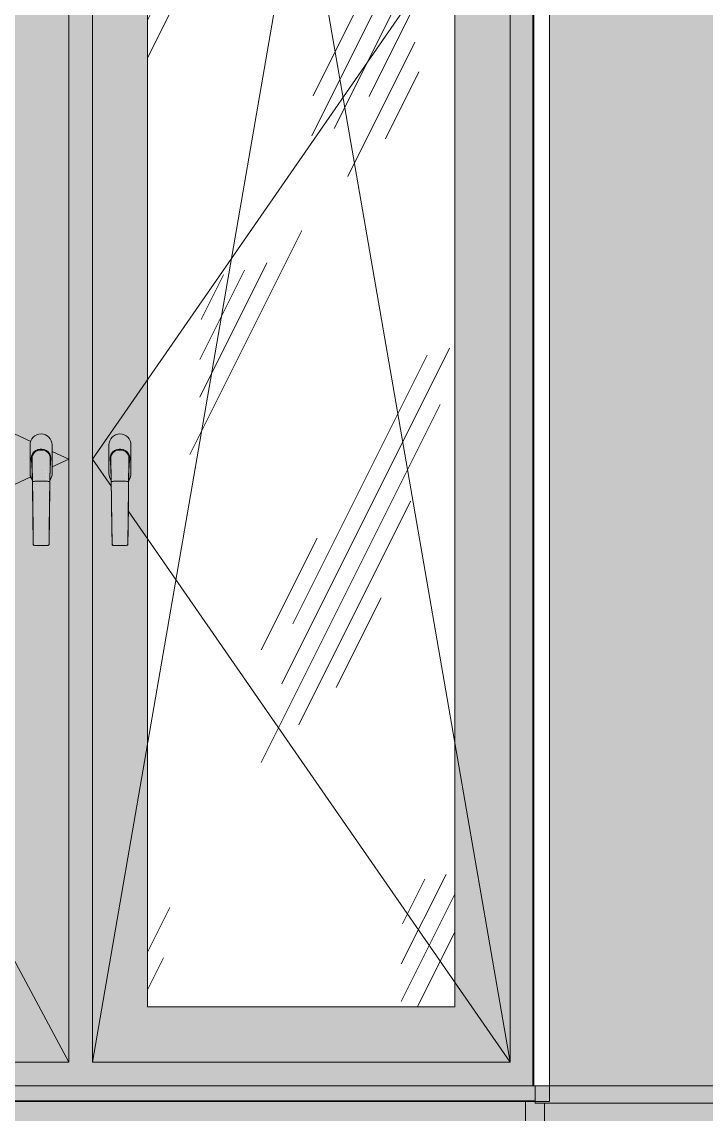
# Model space of a CAD drawing. Header units: millimetres. Extents: x 88814 to 144585, y -2434 to 12280.
# Drawn here: x 129291 to 130160, y 8884 to 10270 of the extents above; entities that cross this region are included whole.
import ezdxf

# ---------------------------------------------------------------- set-up
doc = ezdxf.new("R2010")
doc.units = ezdxf.units.MM
for name, color, linetype, lineweight in [('A-GLAZ', 7, 'Continuous', 9), ('A-WALL-PATT', 7, 'Continuous', 9), ('I-WALL', 7, 'Continuous', 9), ('Знаки', 7, 'Continuous', 9)]:
    doc.layers.add(name, color=color, linetype=linetype, lineweight=lineweight)

# ---------------------------------------------------------------- blocks, each defined once
blk = doc.blocks.new('120_Окно_СКБ_2Ст_Фрамуга сверху - 120_Окно_СКБ_2Ст_2300х2500_h_ ДОО-19727959-Развертка 3_25-3')
at = {"layer": 'A-GLAZ'}
h = blk.add_hatch(color=256, dxfattribs=at)
h.paths.add_polyline_path([(-96975.8, 8900), (-94801, 8900), (-94801, 8900.8), (-97046.5, 8900.8), (-97046.5, 8900), (-97010, 8900)])
h.paths.add_polyline_path([(-95624.1, 8920), (-94801, 8920), (-94801, 11400), (-97059, 11400), (-97059, 9220), (-97058.3, 9220), (-97058.5, 9204), (-97059, 9204), (-97059, 9200), (-97046.5, 9200), (-97046.5, 8920), (-95625.7, 8920)])
h.paths.add_polyline_path([(-95608.3, 8950), (-97030, 8950), (-97030, 10480), (-95390, 10480), (-95390, 8950), (-95607.4, 8950)])
h.paths.add_polyline_path([(-94850, 8950), (-95360, 8950), (-95360, 10480), (-94830, 10480), (-94830, 8950)])
h.paths.add_polyline_path([(-95460, 10530), (-97010, 10530), (-97010, 11330), (-94850, 11330), (-94850, 10530), (-95390, 10530)])
h = blk.add_hatch(color=256, dxfattribs=at)
h.paths.add_polyline_path([(-95846.8, 8950), (-95390, 8950), (-95390, 10480), (-97030, 10480), (-97030, 8950), (-95887.1, 8950)])
h.paths.add_polyline_path([(-95921.7, 9020), (-96960, 9020), (-96960, 10410), (-95460, 10410), (-95460, 9020), (-95772, 9020)])
h.paths.add_polyline_path([(-95421.4, 9605.5), (-95433.6, 9605.7), (-95434.9, 9606.3), (-95435, 9606.6), (-95436.2, 9688.8), (-95437.1, 9690), (-95438.5, 9693.4), (-95439, 9697), (-95439, 9733), (-95438.5, 9736.6), (-95437.1, 9740), (-95434.9, 9742.9), (-95432, 9745.1), (-95428.2, 9746.6), (-95425, 9747), (-95421.4, 9746.5), (-95418, 9745.1), (-95415.1, 9742.9), (-95412.9, 9740), (-95411.5, 9736.6), (-95411, 9733), (-95411, 9697), (-95411.5, 9693.4), (-95412.9, 9690), (-95413.9, 9688.6), (-95414.3, 9665.4), (-95415.1, 9606.3), (-95416.1, 9605.7), (-95418, 9605.5)])
h = blk.add_hatch(color=256, dxfattribs=at)
h.paths.add_polyline_path([(-94850, 8950), (-94830, 8950), (-94830, 10480), (-95360, 10480), (-95360, 8950), (-94873.8, 8950)])
h.paths.add_polyline_path([(-95290, 9020), (-95290, 10410), (-94900, 10410), (-94900, 9020), (-95173.2, 9020)])
h.paths.add_polyline_path([(-95318, 9605.5), (-95333.6, 9605.7), (-95334.9, 9606.3), (-95335, 9606.6), (-95336.2, 9688.8), (-95337.1, 9690), (-95338.5, 9693.4), (-95339, 9697), (-95339, 9733), (-95338.5, 9736.6), (-95337.1, 9740), (-95334.9, 9742.9), (-95332, 9745.1), (-95328.6, 9746.5), (-95325, 9747), (-95321.4, 9746.5), (-95318, 9745.1), (-95315.1, 9742.9), (-95312.9, 9740), (-95311.5, 9736.6), (-95311, 9733), (-95311, 9697), (-95311.5, 9693.4), (-95312.9, 9690), (-95313.9, 9688.6), (-95314.3, 9665.4), (-95315.1, 9606.3), (-95316.1, 9605.7), (-95317.2, 9605.5)])
h = blk.add_hatch(dxfattribs=at)
h.set_pattern_fill('FP_14', color=256, style=0, pattern_type=2)
h.set_pattern_definition([(63.435, (63.5, 31.75), (-255.5833, 766.7475), [317.5, -190.5, 317.5, -190.5, -403.903]), (63.435, (63.5, 31.75), (-255.5833, 766.7475), [-1016, 127, -276.903]), (63.435, (47.6, 47.6), (-255.5833, 766.7475), [254, -317.5, 190.5, -190.5, -467.403]), (63.435, (47.6, 47.6), (-255.5833, 766.7475), [-952.5, 222.25, -245.153]), (63.435, (47.6, 95.25), (-255.5833, 766.7475), [190.5, -381, 127, -190.5, -530.903]), (63.435, (47.6, 95.25), (-255.5833, 766.7475), [-889, 285.75, -245.153]), (63.435, (95.25, 47.6), (-255.5833, 766.7475), [190.5, -381, 158.75, -6404.653]), (63.435, (142.9, 95.25), (-255.5833, 766.7475), [95.25, -476.25, 63.5, -6499.903]), (63.435, (63.5, 174.6), (-255.5833, 766.7475), [63.5, -476.25, 63.5, -254, -562.653]), (63.435, (63.5, 174.6), (-255.5833, 766.7475), [-857.25, 158.75, -403.903]), (63.435, (349.25, 127), (-255.5833, 766.7475), [317.5, -476.25, 381, -251.503]), (63.435, (349.25, 79.4), (-255.5833, 766.7475), [444.5, -317.5, 476.25, -188.003]), (63.435, (381, 95.25), (-255.5833, 766.7475), [508, -254, 381, -276.903]), (63.435, (428.6, 142.9), (-255.5833, 766.7475), [317.5, -444.5, 254, -403.903]), (63.435, (381, 238.1), (-255.5833, 766.7475), [158.75, -635, 190.5, -435.653]), (63.435, (476.25, 190.5), (-255.5833, 766.7475), [127, -635, 127, -530.903])])
h.paths.add_polyline_path([(-95173.2, 9020), (-94900, 9020), (-94900, 10410), (-95290, 10410), (-95290, 9020)])
h = blk.add_hatch(color=256, dxfattribs=at)
h.paths.add_polyline_path([(-95437.1, 9715.3), (-95436.9, 9716.9), (-95437, 9715.4)])
h.paths.add_polyline_path([(-95436.1, 9688.6), (-95436.9, 9713.8), (-95437.1, 9718.7), (-95436.9, 9719), (-95436.6, 9719.4), (-95436.2, 9721.1), (-95435.3, 9722.6), (-95433.5, 9724.6), (-95433.4, 9724.2), (-95432.8, 9725), (-95432.7, 9725.2), (-95430.8, 9726.4), (-95428, 9727.2), (-95424, 9727.5), (-95420.3, 9726.8), (-95417.4, 9725.3), (-95415.2, 9723.2), (-95413.6, 9720.7), (-95413, 9718.8), (-95413.1, 9718.5), (-95412.7, 9717), (-95412.9, 9714.7), (-95413.5, 9703.4), (-95413.9, 9688.6), (-95412.9, 9690), (-95411.4, 9693.6), (-95411, 9698.4), (-95411, 9733), (-95411.5, 9736.6), (-95412.9, 9740), (-95415.1, 9742.9), (-95418, 9745.1), (-95421.4, 9746.5), (-95425, 9747), (-95428.6, 9746.5), (-95432, 9745.1), (-95434.9, 9742.9), (-95437.1, 9740), (-95438.5, 9736.6), (-95439, 9733), (-95439, 9697), (-95438.5, 9693.4), (-95437.1, 9690), (-95436.2, 9688.8)])
h = blk.add_hatch(color=256, dxfattribs=at)
h.paths.add_polyline_path([(-95337.1, 9715.3), (-95336.9, 9716.9), (-95337, 9715.4)])
h.paths.add_polyline_path([(-95336.1, 9688.6), (-95337, 9714.7), (-95337.1, 9718.7), (-95336.9, 9719), (-95336.6, 9719.4), (-95336.2, 9721.1), (-95335.5, 9722.3), (-95333.5, 9724.6), (-95333.4, 9724.2), (-95332.8, 9725), (-95332.7, 9725.2), (-95330.8, 9726.4), (-95328, 9727.2), (-95324, 9727.5), (-95320.3, 9726.8), (-95317.4, 9725.3), (-95315.2, 9723.2), (-95313.6, 9720.7), (-95313, 9718.8), (-95313.1, 9718.5), (-95312.7, 9717), (-95312.9, 9714.7), (-95313.5, 9703.4), (-95313.9, 9688.6), (-95312.9, 9690), (-95311.4, 9693.6), (-95311, 9698.4), (-95311, 9733), (-95311.5, 9736.6), (-95312.9, 9740), (-95315.1, 9742.9), (-95318, 9745.1), (-95321.8, 9746.6), (-95325, 9747), (-95328.6, 9746.5), (-95332, 9745.1), (-95334.9, 9742.9), (-95337.1, 9740), (-95338.5, 9736.6), (-95339, 9733), (-95339, 9697), (-95338.5, 9693.4), (-95337.1, 9690), (-95336.2, 9688.8)])
for points in [[(-95436, 9686.2), (-95435.5, 9686.6), (-95433, 9686.9), (-95432, 9686.9), (-95429.8, 9710.9), (-95429, 9717.1), (-95427.5, 9724.1), (-95426.6, 9727.4), (-95430, 9726.7), (-95432.1, 9725.7), (-95432.7, 9724.9), (-95432.8, 9724.7), (-95433.4, 9724.2), (-95433.7, 9724.4), (-95434.8, 9723.3), (-95436.4, 9720.7), (-95436.5, 9720.4), (-95436.6, 9719.3), (-95437.1, 9718.6), (-95437, 9714.9), (-95436.7, 9710.2), (-95436, 9686.2)], [(-95432, 9686.9), (-95418, 9686.9), (-95420.1, 9710.6), (-95421.3, 9718.8), (-95422.5, 9724.2), (-95424, 9727.5), (-95426.1, 9727.2), (-95427.2, 9725.1), (-95428, 9722.1), (-95429, 9717.1), (-95430.5, 9704.3), (-95431.9, 9687.8)], [(-95336, 9686.2), (-95335.5, 9686.6), (-95333, 9686.9), (-95332, 9686.9), (-95329.8, 9710.9), (-95329, 9717.1), (-95327.5, 9724.1), (-95326.6, 9727.4), (-95330, 9726.7), (-95332.2, 9725.6), (-95332.7, 9724.9), (-95332.8, 9724.7), (-95333.4, 9724.2), (-95333.7, 9724.4), (-95334.8, 9723.3), (-95336.4, 9720.7), (-95336.5, 9720.4), (-95336.6, 9719.3), (-95337.1, 9718.6), (-95337, 9714.7), (-95336.7, 9710.2), (-95336, 9686.2)], [(-95324, 9686.9), (-95318, 9686.9), (-95320.1, 9710.6), (-95321.3, 9718.8), (-95322.5, 9724.1), (-95324, 9727.5), (-95326.1, 9727.2), (-95327.1, 9725.2), (-95328, 9722.1), (-95329, 9717.1), (-95330.5, 9704.3), (-95332, 9686.9), (-95324.1, 9686.9)], [(-95432, 9605.5), (-95432, 9686.9), (-95435.5, 9686.6), (-95436, 9686.1), (-95434.9, 9606.3), (-95434.1, 9605.8), (-95432.8, 9605.5)], [(-95432, 9605.5), (-95418, 9605.5), (-95418, 9686.9), (-95432, 9686.9), (-95432, 9605.5)], [(-95418, 9605.5), (-95415.9, 9605.8), (-95415.1, 9606.3), (-95415, 9606.6), (-95414.1, 9686.4), (-95415.7, 9686.8), (-95418, 9686.9), (-95418, 9609.1)], [(-95414, 9685.4), (-95414, 9685.5), (-95414, 9685.5)], [(-95332, 9605.5), (-95332, 9686.9), (-95335.5, 9686.6), (-95336, 9686.1), (-95334.9, 9606.3), (-95334.1, 9605.8), (-95332.8, 9605.5)], [(-95325, 9605.5), (-95318, 9605.5), (-95318, 9686.9), (-95332, 9686.9), (-95332, 9605.5), (-95328.6, 9605.5)], [(-95318, 9605.5), (-95315.9, 9605.8), (-95315.1, 9606.3), (-95315, 9606.6), (-95314.1, 9686.4), (-95315.7, 9686.8), (-95318, 9686.9), (-95318, 9609.1)], [(-95314, 9685.4), (-95314, 9685.5), (-95314, 9685.5)]]:
    blk.add_hatch(color=256, dxfattribs=at).paths.add_polyline_path(points)
h = blk.add_hatch(color=256, dxfattribs=at)
h.paths.add_polyline_path([(-95414, 9686.2), (-95413.1, 9712.5), (-95412.9, 9718), (-95413.1, 9718.5), (-95412.9, 9719), (-95414.7, 9722.6), (-95416.5, 9724.6), (-95419.2, 9726.4), (-95422, 9727.2), (-95424, 9727.5), (-95422.7, 9724.7), (-95422.5, 9724.1), (-95421, 9717.1), (-95419.5, 9704.8), (-95417.7, 9686.9), (-95414.5, 9686.6), (-95414.1, 9686.3)])
h.paths.add_polyline_path([(-95413.6, 9719.7), (-95414, 9720.7), (-95413.7, 9719.9)])
h = blk.add_hatch(color=256, dxfattribs=at)
h.paths.add_polyline_path([(-95314, 9686.2), (-95313.1, 9712.5), (-95312.9, 9718), (-95313.1, 9718.5), (-95312.9, 9719), (-95314.7, 9722.6), (-95316.5, 9724.6), (-95319.2, 9726.4), (-95322, 9727.2), (-95323.9, 9727.4), (-95322.7, 9724.7), (-95322.5, 9724.1), (-95321, 9717.1), (-95319.5, 9704.8), (-95317.7, 9686.9), (-95314.5, 9686.6), (-95314.1, 9686.3)])
h.paths.add_polyline_path([(-95313.6, 9719.7), (-95314, 9720.7), (-95313.7, 9719.9)])
for p, q in [((-94780, 11400), (-94780, 8900)), ((-97030, 10480), (-95438.2, 9737.5)), ((-95390, 8950), (-96210, 10480)), ((-95390, 10480), (-95390, 8950)), ((-95360, 8950), (-95360, 10480)), ((-95360, 8950), (-95095, 10480)), ((-94830, 10480), (-95360, 9715)), ((-94830, 8950), (-95095, 10480)), ((-94830, 10480), (-94830, 8950)), ((-95290, 10410), (-95290, 9020)), ((-94900, 9020), (-94900, 10410)), ((-95439, 9733), (-95439, 9697)), ((-95439, 9733), (-95439, 9697)), ((-95411, 9697), (-95411, 9733)), ((-95411, 9697), (-95411, 9733)), ((-95339, 9733), (-95339, 9697)), ((-95339, 9733), (-95339, 9697)), ((-95311, 9697), (-95311, 9733)), ((-95311, 9697), (-95311, 9733)), ((-95437.5, 9714), (-95437.5, 9716)), ((-95435, 9606.6), (-95436.5, 9715.8)), ((-95426.1, 9727.5), (-95423.9, 9727.5)), ((-95426, 9727.5), (-95424, 9727.5)), ((-95424, 9726.5), (-95426, 9726.5)), ((-95413.5, 9716), (-95415, 9606.6)), ((-95412.5, 9716), (-95412.5, 9714)), ((-95411, 9724.8), (-95390, 9715)), ((-95337.5, 9714), (-95337.5, 9716)), ((-95335, 9606.6), (-95336.5, 9715.8)), ((-95326.1, 9727.5), (-95323.9, 9727.5)), ((-95326, 9727.5), (-95324, 9727.5)), ((-95324, 9726.5), (-95326, 9726.5)), ((-95313.5, 9716), (-95315, 9606.6)), ((-95312.5, 9716), (-95312.5, 9714)), ((-95390, 9715), (-95411, 9705.2)), ((-95360, 9715), (-95335.9, 9680.3)), ((-95438.2, 9692.5), (-97030, 8950)), ((-95436, 9686.2), (-95436, 9685.5)), ((-95436, 9685.5), (-95436, 9686.2)), ((-95436, 9685.5), (-95436, 9685.5)), ((-95434, 9686.8), (-95433, 9686.9)), ((-95433, 9686.9), (-95432, 9686.9)), ((-95418, 9686.9), (-95432, 9686.9)), ((-95432, 9686.9), (-95418, 9686.9)), ((-95418, 9686.9), (-95417, 9686.9)), ((-95417, 9686.9), (-95416, 9686.8)), ((-95414, 9685.5), (-95414, 9686.2)), ((-95414, 9686.2), (-95414, 9685.5)), ((-95336, 9686.2), (-95336, 9685.5)), ((-95336, 9685.5), (-95336, 9686.2)), ((-95336, 9685.5), (-95336, 9685.5)), ((-95334, 9686.8), (-95333, 9686.9)), ((-95333, 9686.9), (-95332, 9686.9)), ((-95318, 9686.9), (-95332, 9686.9)), ((-95332, 9686.9), (-95318, 9686.9)), ((-95318, 9686.9), (-95317, 9686.9)), ((-95317, 9686.9), (-95316, 9686.8)), ((-95314, 9685.5), (-95314, 9686.2)), ((-95314, 9686.2), (-95314, 9685.5)), ((-95314.4, 9649.3), (-94830, 8950)), ((-95418, 9605.5), (-95432, 9605.5)), ((-95418, 9605.5), (-95432, 9605.5)), ((-95318, 9605.5), (-95332, 9605.5)), ((-95318, 9605.5), (-95332, 9605.5)), ((-95290, 9020), (-94900, 9020)), ((-95390, 8950), (-97030, 8950)), ((-94830, 8950), (-95360, 8950)), ((-94780, 8900), (-97080, 8900))]:
    blk.add_line(p, q, dxfattribs=at)
at = {"layer": 'A-GLAZ', "flags": 128}
for points in [[(-95437.5, 9716), (-95437.1, 9719), (-95436, 9721.7), (-95434.1, 9724.1), (-95431.7, 9726), (-95429, 9727.1), (-95426, 9727.5)], [(-95424, 9727.5), (-95421, 9727.1), (-95418.3, 9726), (-95415.9, 9724.1), (-95414, 9721.7), (-95412.9, 9719), (-95412.5, 9716)], [(-95337.5, 9716), (-95337.1, 9719), (-95336, 9721.7), (-95334.1, 9724.1), (-95331.7, 9726), (-95329, 9727.1), (-95326, 9727.5)], [(-95324, 9727.5), (-95321, 9727.1), (-95318.3, 9726), (-95315.9, 9724.1), (-95314, 9721.7), (-95312.9, 9719), (-95312.5, 9716)], [(-95436.8, 9710.2), (-95437.1, 9711), (-95437.5, 9714)], [(-95437.1, 9711.2), (-95437, 9710.8), (-95436.9, 9709), (-95436.6, 9704.9), (-95436.5, 9701.8), (-95436.4, 9698.3), (-95436.2, 9694.6), (-95436.1, 9688.2), (-95436, 9685.5)], [(-95412.9, 9711.2), (-95413, 9710.8), (-95413.1, 9709), (-95413.4, 9704.9), (-95413.5, 9701.8), (-95413.6, 9698.3), (-95413.8, 9694.6), (-95413.9, 9688.2), (-95414, 9685.5)], [(-95412.5, 9714), (-95412.9, 9711), (-95413.2, 9710.2)], [(-95336.8, 9710.2), (-95337.1, 9711), (-95337.5, 9714)], [(-95337.1, 9711.2), (-95337, 9710.8), (-95336.9, 9709), (-95336.6, 9704.9), (-95336.5, 9701.8), (-95336.4, 9698.3), (-95336.2, 9694.6), (-95336.1, 9688.2), (-95336, 9685.5)], [(-95312.9, 9711.2), (-95313, 9710.8), (-95313.1, 9709), (-95313.4, 9704.9), (-95313.5, 9701.8), (-95313.6, 9698.3), (-95313.8, 9694.6), (-95313.9, 9688.2), (-95314, 9685.5)], [(-95312.5, 9714), (-95312.9, 9711), (-95313.2, 9710.2)], [(-95432, 9686.9), (-95433, 9686.9), (-95434, 9686.8), (-95434.8, 9686.7), (-95435.5, 9686.6), (-95435.9, 9686.4), (-95436, 9686.2)], [(-95436, 9686.2), (-95435.9, 9686.4), (-95435.5, 9686.6)], [(-95436, 9685.5), (-95435.7, 9663.7), (-95435.7, 9657.5)], [(-95435.5, 9686.6), (-95434.8, 9686.7), (-95434, 9686.8)], [(-95414, 9686.2), (-95414.1, 9686.4), (-95414.5, 9686.6), (-95415.2, 9686.7), (-95416, 9686.8), (-95417, 9686.9), (-95418, 9686.9)], [(-95416, 9686.8), (-95415.2, 9686.7), (-95414.5, 9686.6)], [(-95414.5, 9686.6), (-95414.1, 9686.4), (-95414, 9686.2)], [(-95414, 9685.5), (-95414.3, 9663.7), (-95414.3, 9657.5)], [(-95332, 9686.9), (-95333, 9686.9), (-95334, 9686.8), (-95334.8, 9686.7), (-95335.5, 9686.6), (-95335.9, 9686.4), (-95336, 9686.2)], [(-95336, 9686.2), (-95335.9, 9686.4), (-95335.5, 9686.6)], [(-95336, 9685.5), (-95335.7, 9663.7), (-95335.7, 9657.5)], [(-95335.5, 9686.6), (-95334.8, 9686.7), (-95334, 9686.8)], [(-95314, 9686.2), (-95314.1, 9686.4), (-95314.5, 9686.6), (-95315.2, 9686.7), (-95316, 9686.8), (-95317, 9686.9), (-95318, 9686.9)], [(-95316, 9686.8), (-95315.2, 9686.7), (-95314.5, 9686.6)], [(-95314.5, 9686.6), (-95314.1, 9686.4), (-95314, 9686.2)], [(-95314, 9685.5), (-95314.3, 9663.7), (-95314.3, 9657.5)], [(-95435, 9606.6), (-95435.3, 9626.5), (-95435.7, 9657.2), (-95435.7, 9657.5)], [(-95415, 9606.6), (-95414.7, 9626.5), (-95414.3, 9657.2), (-95414.3, 9657.5)], [(-95335, 9606.6), (-95335.3, 9626.5), (-95335.7, 9657.2), (-95335.7, 9657.5)], [(-95315, 9606.6), (-95314.7, 9626.5), (-95314.3, 9657.2), (-95314.3, 9657.5)], [(-95432, 9605.5), (-95432.8, 9605.5), (-95433.5, 9605.6), (-95434.1, 9605.8), (-95434.6, 9606), (-95434.9, 9606.3), (-95435, 9606.6)], [(-95415, 9606.6), (-95415.1, 9606.3), (-95415.4, 9606), (-95415.9, 9605.8), (-95416.5, 9605.6), (-95417.2, 9605.5), (-95418, 9605.5)], [(-95332, 9605.5), (-95332.8, 9605.5), (-95333.5, 9605.6), (-95334.1, 9605.8), (-95334.6, 9606), (-95334.9, 9606.3), (-95335, 9606.6)], [(-95315, 9606.6), (-95315.1, 9606.3), (-95315.4, 9606), (-95315.9, 9605.8), (-95316.5, 9605.6), (-95317.2, 9605.5), (-95318, 9605.5)]]:
    blk.add_lwpolyline(points, dxfattribs=at)
at = {"layer": 'A-GLAZ'}
for centre, radius, start, end in [((-95425, 9733), 14, 0, 180), ((-95425, 9733), 14, 0, 180), ((-95325, 9733), 14, 0, 180), ((-95325, 9733), 14, 0, 180), ((-95426, 9716), 11.5, 90.2744, 204.8614), ((-95426, 9716), 10.5, 90.2744, 181.3109), ((-95424, 9716), 10.5, 0.0023, 89.7256), ((-95424, 9716), 11.5, 335.1322, 89.7256), ((-95326, 9716), 11.5, 90.2744, 204.8614), ((-95326, 9716), 10.5, 90.2744, 181.3109), ((-95324, 9716), 10.5, 0.0023, 89.7256), ((-95324, 9716), 11.5, 335.1322, 89.7256), ((-95425, 9697), 14, 180, 217.3919), ((-95425, 9697), 14, 180, 217.174), ((-95425, 9697), 14, 322.6053, 0), ((-95425, 9697), 14, 322.826, 0), ((-95325, 9697), 14, 180, 217.3919), ((-95325, 9697), 14, 180, 217.174), ((-95325, 9697), 14, 322.6053, 0), ((-95325, 9697), 14, 322.826, 0)]:
    blk.add_arc(centre, radius, start, end, dxfattribs=at)
for centre, start_param, end_param in [((-95432, 9606.6), 3.142903, 4.711079), ((-95418, 9606.6), 4.713699, 6.278048), ((-95332, 9606.6), 3.142903, 4.711079), ((-95318, 9606.6), 4.713699, 6.278048)]:
    blk.add_ellipse(centre, major_axis=(3, 0), ratio=0.374607, start_param=start_param, end_param=end_param, dxfattribs=at)
blk = doc.blocks.new('Зашивка радиатора_ с перфорацией М7_1 - Зашивка радиатора_ с перфорацией М7_1-31137119-Развертка 3_25-3')
at = {"layer": 'Знаки'}
blk.add_hatch(color=256, dxfattribs=at).paths.add_polyline_path([(-95921.7, 8900.8), (-94798.3, 8900.8), (-94798.3, 8920), (-97058.3, 8920), (-97058.3, 8900.8), (-95996.5, 8900.8)])
for p, q in [((-97058.3, 8920), (-94798.3, 8920)), ((-94798.3, 8920), (-94798.3, 8900.8)), ((-94798.3, 8900.8), (-97058.3, 8900.8))]:
    blk.add_line(p, q, dxfattribs=at)
blk = doc.blocks.new('Зашивка без перфорации М3_2_1 - М3_2_2-31135864-Развертка 3_25-3')
at = {"layer": 'Знаки'}
blk.add_hatch(color=256, dxfattribs=at).paths.add_polyline_path([(-94424.7, 8897.9), (-93612.7, 8897.9), (-93612.7, 8900), (-93607.8, 8900), (-93607.8, 8920), (-94798.1, 8920), (-94798.1, 8897.9), (-94530, 8897.9)])
for p, q in [((-94798.1, 8920), (-93607.8, 8920)), ((-94798.1, 8897.9), (-94798.1, 8920)), ((-93612.7, 8897.9), (-94798.1, 8897.9))]:
    blk.add_line(p, q, dxfattribs=at)
blk = doc.blocks.new('Зашивка_ опоясывающая панель - Зашивка_ опоясывающая панель Т2_1-V33-Развертка 3_25-3')
at = {"layer": 'Знаки'}
for points in [[(-94798.1, 8850), (-94798.1, 8870), (-94786.3, 8870), (-94786.3, 8897.9), (-94798.1, 8897.9), (-94798.1, 8900), (-94810.3, 8900), (-94810.3, 8870), (-94798.3, 8870), (-94798.3, 8850)], [(-94786.3, 8400), (-94786.3, 8500), (-94798.1, 8500), (-94798.3, 8500), (-94810.3, 8500), (-94810.3, 8400)]]:
    blk.add_hatch(color=256, dxfattribs=at).paths.add_polyline_path(points)
for p, q in [((-94810.3, 8870), (-94810.3, 8900)), ((-94798.1, 8900), (-94810.3, 8900)), ((-94786.3, 8897.9), (-94786.3, 8870)), ((-94810.3, 8400), (-94810.3, 8500)), ((-94786.3, 8500), (-94786.3, 8400))]:
    blk.add_line(p, q, dxfattribs=at)

msp = doc.modelspace()

# ---------------------------------------------------------------- hatches: boundary and pattern name
at = {"layer": 'A-WALL-PATT'}
h = msp.add_hatch(color=256, dxfattribs=at)
h.paths.add_polyline_path([(129930.6, 8400), (129930.6, 8500), (127694.4, 8500), (127694.4, 8400), (129867.2, 8400)])
h.paths.add_polyline_path([(124666.9, 8400), (124778.9, 8400), (124778.9, 8500), (123934.7, 8500), (123934.7, 8400), (124664.5, 8400)])
h.paths.add_polyline_path([(131813.2, 8400), (132009.1, 8400), (132009.1, 8900), (131152.3, 8900), (131152.3, 8870), (132007.9, 8870), (132007.9, 8500), (131152.3, 8500), (131152.3, 8400), (131663.5, 8400)])
h.paths.add_polyline_path([(129954.6, 8400), (131128.3, 8400), (131128.3, 8500), (129954.6, 8500), (129954.6, 8487.6)])
h.paths.add_polyline_path([(123171.9, 8400), (123910.7, 8400), (123910.7, 8500), (123174.2, 8500), (123174.2, 8870), (123910.7, 8870), (123910.7, 8897.9), (123174.2, 8897.9), (123174.2, 8920), (123910.9, 8920), (123910.9, 11400), (124810.9, 11400), (124810.9, 8920), (125710.9, 8920), (125710.9, 11400), (126610.9, 11400), (126610.9, 9220), (127660.9, 9220), (127660.9, 11400), (129960.9, 11400), (129960.9, 8920), (131110.9, 8920), (131110.9, 11400), (132010.9, 11400), (132010.9, 9200), (132033.1, 9200), (132033.1, 9190), (132689.7, 9190), (132689.7, 8500), (132033.1, 8500), (132033.1, 8400), (132674.9, 8400), (132674.9, 8450), (132689.9, 8450), (132689.7, 9204), (132029.7, 9204), (132029.7, 9220), (132689.9, 9220), (132689.9, 9900), (132430.4, 9900), (132430.4, 9940), (132689.9, 9940), (132689.9, 12100), (123171.9, 12100), (123171.9, 8400.7)])
h.paths.add_polyline_path([(126604.4, 8400), (127670.4, 8400), (127670.4, 8500), (126604.4, 8500)])
h.paths.add_polyline_path([(126580.4, 8400), (126580.4, 8500), (125742.9, 8500), (125742.9, 8400), (126573.8, 8400)])
h.paths.add_polyline_path([(124802.9, 8400), (125718.9, 8400), (125718.9, 8500), (124802.9, 8500)])
h.paths.add_polyline_path([(129712.6, 8555), (129717.8, 8555.7), (129722.6, 8557.7), (129726.8, 8560.9), (129730.1, 8565.3), (129732, 8570), (129732.6, 8575), (129731.9, 8580.2), (129729.9, 8585), (129726.8, 8589.1), (129722.3, 8592.5), (129717.5, 8594.4), (129712.6, 8595), (129707.5, 8594.3), (129702.6, 8592.3), (129698.5, 8589.1), (129695.3, 8585), (129693.3, 8580.2), (129692.6, 8575), (129693.3, 8569.8), (129695.3, 8565), (129698.5, 8560.9), (129702.6, 8557.7), (129707.5, 8555.7)])
h.paths.add_polyline_path([(127912.6, 8555), (127917.8, 8555.7), (127922.6, 8557.7), (127926.8, 8560.9), (127930.1, 8565.3), (127932, 8570), (127932.6, 8575), (127931.9, 8580.2), (127929.9, 8585), (127926.8, 8589.1), (127922.3, 8592.5), (127917.6, 8594.3), (127912.6, 8595), (127907.5, 8594.3), (127902.6, 8592.3), (127898.5, 8589.1), (127895.3, 8585), (127893.3, 8580.2), (127892.6, 8575), (127893.3, 8569.8), (127895.3, 8565), (127898.5, 8560.9), (127902.6, 8557.7), (127907.5, 8555.7)])
h.paths.add_polyline_path([(131878.9, 8565), (131881.5, 8565.3), (131883.9, 8566.3), (131886, 8567.9), (131887.6, 8570), (131888.6, 8572.4), (131888.9, 8575), (131888.6, 8577.6), (131887.6, 8580), (131886, 8582.1), (131883.9, 8583.7), (131881.5, 8584.7), (131878.9, 8585), (131876.4, 8584.7), (131874.8, 8584), (131874.8, 8566), (131876.4, 8565.3)])
h.paths.add_polyline_path([(125861.9, 8565), (125864.5, 8565.3), (125866.9, 8566.3), (125869, 8567.9), (125870.6, 8570), (125871.6, 8572.4), (125871.9, 8575), (125871.6, 8577.6), (125870.6, 8580), (125869, 8582.1), (125866.9, 8583.7), (125864.5, 8584.7), (125861.9, 8585), (125859.3, 8584.7), (125856.8, 8583.5), (125854.9, 8582.1), (125853.3, 8580), (125852.2, 8577.1), (125851.9, 8575), (125852.3, 8572.4), (125853.3, 8570), (125854.9, 8567.9), (125856.9, 8566.3), (125859.3, 8565.3)])
h.paths.add_polyline_path([(128012.6, 8565), (128015.2, 8565.3), (128017.6, 8566.3), (128019.7, 8567.9), (128021.3, 8570), (128022.3, 8572.4), (128022.6, 8575), (128022.3, 8577.6), (128021.3, 8580), (128019.7, 8582.1), (128017.6, 8583.7), (128015.2, 8584.7), (128012.6, 8585), (128010, 8584.7), (128007.6, 8583.7), (128005.6, 8582.1), (128004, 8580), (128002.8, 8576.6), (128002.6, 8575), (128003, 8572.4), (128004.1, 8569.8), (128005.6, 8567.9), (128007.6, 8566.3), (128010, 8565.3), (128011.6, 8565.1)])
h.paths.add_polyline_path([(129812.6, 8565), (129815.2, 8565.3), (129817.6, 8566.3), (129819.7, 8567.9), (129821.3, 8570), (129822.3, 8572.4), (129822.6, 8575), (129822.3, 8577.6), (129821.3, 8580), (129819.7, 8582.1), (129817.6, 8583.7), (129815.2, 8584.7), (129812.6, 8585), (129810, 8584.7), (129807.6, 8583.7), (129805.6, 8582.1), (129804, 8580), (129803, 8577.6), (129802.6, 8575), (129803, 8572.4), (129804.1, 8569.8), (129805.6, 8567.9), (129807.6, 8566.3), (129810, 8565.3)])
h.paths.add_polyline_path([(124664.8, 8565.5), (124667.2, 8566.5), (124669, 8567.9), (124670.6, 8570), (124671.6, 8572.4), (124671.9, 8575), (124671.6, 8577.6), (124670.6, 8580), (124669, 8582.1), (124666.9, 8583.7), (124664.8, 8584.5), (124664.8, 8566.3)])
h.paths.add_polyline_path([(127812.6, 8630), (127817.8, 8630.7), (127822.6, 8632.7), (127826.8, 8635.9), (127829.9, 8640), (127832, 8645), (127832.6, 8650), (127831.9, 8655.2), (127829.9, 8660), (127826.8, 8664.1), (127822.6, 8667.3), (127817.6, 8669.3), (127812.6, 8670), (127807.5, 8669.3), (127802.6, 8667.3), (127798.5, 8664.1), (127795.3, 8660), (127793.3, 8655.2), (127792.6, 8650), (127793.3, 8644.8), (127795.3, 8640), (127798.5, 8635.9), (127802.6, 8632.7), (127807.5, 8630.7)])
h.paths.add_polyline_path([(129712.6, 8640), (129715.2, 8640.3), (129717.8, 8641.5), (129719.7, 8642.9), (129721.3, 8645), (129722.3, 8647.4), (129722.6, 8650), (129722.3, 8652.6), (129721.3, 8655), (129719.7, 8657.1), (129717.5, 8658.7), (129715.2, 8659.7), (129712.6, 8660), (129710, 8659.7), (129707.6, 8658.7), (129705.6, 8657.1), (129704, 8655), (129703, 8652.6), (129702.6, 8650), (129703, 8647.4), (129704.1, 8644.8), (129705.6, 8642.9), (129707.6, 8641.3), (129710, 8640.3)])
h.paths.add_polyline_path([(127912.6, 8640), (127915.2, 8640.3), (127917.8, 8641.5), (127919.7, 8642.9), (127921.3, 8645), (127922.3, 8647.4), (127922.6, 8650), (127922.3, 8652.6), (127921.1, 8655.2), (127919.7, 8657.1), (127917.6, 8658.7), (127915.2, 8659.7), (127912.6, 8660), (127910, 8659.7), (127907.6, 8658.7), (127905.6, 8657.1), (127904, 8655), (127903, 8652.6), (127902.6, 8650), (127903, 8647.4), (127904.1, 8644.8), (127905.6, 8642.9), (127907.6, 8641.3), (127910, 8640.3)])
h.paths.add_polyline_path([(131878.9, 8710.7), (131884.1, 8711.4), (131888.9, 8713.4), (131893.1, 8716.5), (131896.3, 8720.7), (131898.3, 8725.5), (131898.9, 8730.7), (131898.3, 8735.9), (131896.3, 8740.7), (131893.1, 8744.8), (131888.1, 8748.4), (131884.1, 8750), (131878.9, 8750.7), (131874.8, 8750), (131874.8, 8711.2), (131876.4, 8711)])
h.paths.add_polyline_path([(129812.6, 8710.7), (129817.8, 8711.4), (129822.6, 8713.4), (129826.8, 8716.5), (129829.9, 8720.7), (129831.9, 8725.5), (129832.6, 8730.7), (129831.9, 8735.9), (129829.9, 8740.7), (129826.8, 8744.8), (129822.6, 8748), (129817.8, 8750), (129812.6, 8750.7), (129807.5, 8750), (129802.6, 8748), (129798.5, 8744.8), (129795.3, 8740.7), (129793.3, 8735.9), (129792.6, 8730.7), (129793.3, 8725.5), (129795.3, 8720.7), (129798.5, 8716.5), (129802.6, 8713.4), (129807.5, 8711.4), (129810, 8711)])
h.paths.add_polyline_path([(125861.9, 8710.7), (125867.1, 8711.4), (125871.9, 8713.4), (125876.1, 8716.5), (125879.3, 8720.7), (125881.3, 8725.5), (125881.9, 8730.7), (125881.3, 8735.9), (125879.3, 8740.7), (125876.1, 8744.8), (125871.9, 8748), (125867.1, 8750), (125861.9, 8750.7), (125856.8, 8750), (125851.9, 8748), (125847.8, 8744.8), (125844.6, 8740.7), (125842.6, 8735.9), (125841.9, 8730.7), (125842.6, 8725.5), (125844.6, 8720.7), (125847.8, 8716.5), (125851.9, 8713.4), (125856.9, 8711.3), (125859.3, 8711)])
h.paths.add_polyline_path([(128012.6, 8710.7), (128017.8, 8711.4), (128022.6, 8713.4), (128026.8, 8716.5), (128029.9, 8720.7), (128031.9, 8725.5), (128032.6, 8730.7), (128031.9, 8735.9), (128029.9, 8740.7), (128026.8, 8744.8), (128022.6, 8748), (128017.8, 8750), (128012.6, 8750.7), (128007.5, 8750), (128002.6, 8748), (127998.5, 8744.8), (127995.3, 8740.7), (127993.3, 8735.9), (127992.6, 8730.7), (127993.3, 8725.5), (127995.9, 8719.9), (127998.5, 8716.5), (128002.6, 8713.4), (128007.5, 8711.4), (128010, 8711)])
h.paths.add_polyline_path([(124664.8, 8711.1), (124667.1, 8711.4), (124671.9, 8713.4), (124676.1, 8716.5), (124679.3, 8720.7), (124681.3, 8725.5), (124681.9, 8730.7), (124681.3, 8735.9), (124679.3, 8740.7), (124676.1, 8744.8), (124671.9, 8748), (124667.1, 8750), (124664.8, 8750.3), (124664.8, 8711.4)])
h.paths.add_polyline_path([(127812.6, 8715), (127815.2, 8715.3), (127817.8, 8716.5), (127819.7, 8717.9), (127821.3, 8720), (127822.3, 8722.4), (127822.6, 8725), (127822.3, 8727.6), (127821.3, 8730), (127819.7, 8732.1), (127817.6, 8733.7), (127815.2, 8734.7), (127812.6, 8735), (127810, 8734.7), (127807.6, 8733.7), (127805.6, 8732.1), (127804, 8730), (127803, 8727.6), (127802.6, 8725), (127803, 8722.4), (127804, 8720), (127805.6, 8717.9), (127807.6, 8716.3), (127810, 8715.3)])
h.paths.add_polyline_path([(129712.6, 8790), (129715.2, 8790.3), (129717.6, 8791.3), (129719.7, 8792.9), (129721.3, 8795), (129722.3, 8797.4), (129722.6, 8800), (129722.3, 8802.6), (129721.3, 8805), (129719.7, 8807.1), (129717.5, 8808.7), (129715.2, 8809.7), (129712.6, 8810), (129710, 8809.7), (129707.6, 8808.7), (129705.6, 8807.1), (129704, 8805), (129703, 8802.6), (129702.6, 8800), (129703, 8797.4), (129704, 8795), (129705.6, 8792.9), (129707.6, 8791.3), (129710, 8790.3)])
h.paths.add_polyline_path([(127912.6, 8790), (127915.2, 8790.3), (127917.6, 8791.3), (127919.7, 8792.9), (127921.3, 8795), (127922.3, 8797.4), (127922.6, 8800), (127922.3, 8802.6), (127921.1, 8805.2), (127919.7, 8807.1), (127917.6, 8808.7), (127915.2, 8809.7), (127912.6, 8810), (127910, 8809.7), (127907.6, 8808.7), (127905.6, 8807.1), (127904, 8805), (127903, 8802.6), (127902.6, 8800), (127903, 8797.4), (127904, 8795), (127905.6, 8792.9), (127907.6, 8791.3), (127910, 8790.3)])
h.paths.add_polyline_path([(128370.2, 8870), (129930.6, 8870), (129930.6, 8900), (127694.4, 8900), (127694.4, 8870), (128295.3, 8870)])
h.paths.add_polyline_path([(124328.4, 8870), (124778.9, 8870), (124778.9, 8900), (123934.7, 8900), (123934.7, 8870), (124253.5, 8870)])
h.paths.add_polyline_path([(125825.3, 8870), (126580.4, 8870), (126580.4, 8900), (125742.9, 8900), (125742.9, 8870), (125823.6, 8870)])
h.paths.add_polyline_path([(129954.6, 8870), (131128.3, 8870), (131128.3, 8897.9), (129954.6, 8897.9), (129954.6, 8880.6)])
h.paths.add_polyline_path([(125718.9, 8870), (125718.9, 8897.9), (124802.9, 8897.9), (124802.9, 8870), (125710.9, 8870)])
h.paths.add_polyline_path([(126610.9, 9170), (127660.9, 9170), (127660.9, 9204), (126610.9, 9204)])
h.paths.add_polyline_path([(126723.5, 9900), (126710.9, 9900), (126710.9, 9940), (127560.9, 9940), (127560.9, 9900), (127030.9, 9900)])
at = {"layer": 'I-WALL'}
h = msp.add_hatch(color=256, dxfattribs=at)
h.paths.add_polyline_path([(129940.9, 8900), (129940.9, 8900.8), (129939.9, 8900.8), (129939.9, 8900)])
h.paths.add_polyline_path([(129939.9, 8920), (129940.9, 8920), (129940.9, 11400), (129939.9, 11400), (129939.9, 8921)])

# ---------------------------------------------------------------- linework, layer by layer
for p, q in [((129939.9, 8920), (129939.9, 11400)), ((129940.9, 8920), (129940.9, 11400)), ((129960.9, 11400), (129960.9, 8920)), ((129930.6, 8900), (127694.4, 8900)), ((129939.9, 8900), (129939.9, 8900.8)), ((129940.9, 8900), (129940.9, 8900.8))]:
    msp.add_line(p, q, dxfattribs=at)

# ---------------------------------------------------------------- block references
at = {"layer": 'A-GLAZ'}
msp.add_blockref('120_Окно_СКБ_2Ст_Фрамуга сверху - 120_Окно_СКБ_2Ст_2300х2500_h_ ДОО-19727959-Развертка 3_25-3', (224740.9, 0), dxfattribs=at)
at = {"layer": 'Знаки'}
for name in ['Зашивка радиатора_ с перфорацией М7_1 - Зашивка радиатора_ с перфорацией М7_1-31137119-Развертка 3_25-3', 'Зашивка без перфорации М3_2_1 - М3_2_2-31135864-Развертка 3_25-3', 'Зашивка_ опоясывающая панель - Зашивка_ опоясывающая панель Т2_1-V33-Развертка 3_25-3']:
    msp.add_blockref(name, (224740.9, 0), dxfattribs=at)

doc.saveas('drawing.dxf')
